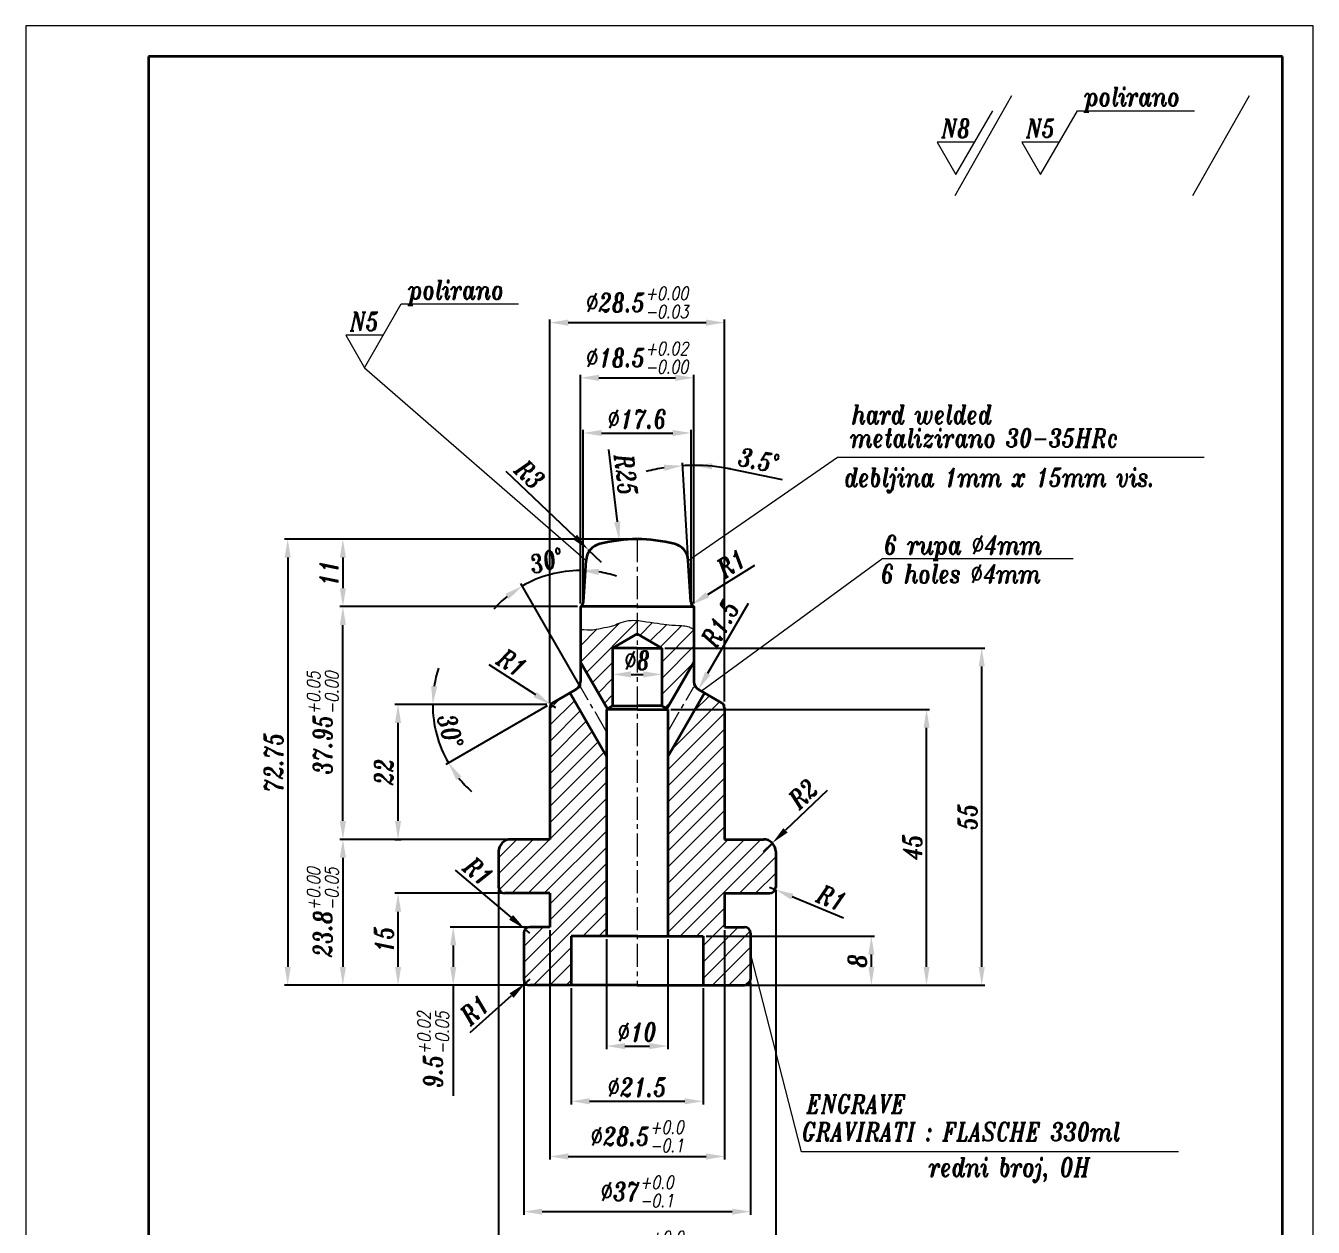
# Model space of a CAD drawing. Extents: x 22 to 232, y 33 to 330.
# Drawn here: x 21.7 to 231.7, y 134 to 330 of the extents above; entities that cross this region are included whole.
import ezdxf

# ---------------------------------------------------------------- set-up
doc = ezdxf.new("R2010")
doc.units = 0
doc.header["$LTSCALE"] = 3
doc.header["$MEASUREMENT"] = 0
doc.linetypes.add('CENTER', pattern=[2, 1.25, -0.25, 0.25, -0.25])
doc.linetypes.add('HIDDEN', pattern=[0.375, 0.25, -0.125])
doc.layers.get('0').update_dxf_attribs({"linetype": 'CONTINUOUS', "lineweight": 15})
for name, color, linetype, lineweight in [('1', 1, 'CENTER', 15), ('2', 2, 'HIDDEN', 15), ('3', 3, 'CONTINUOUS', 35), ('8', 251, 'CONTINUOUS', 15)]:
    doc.layers.add(name, color=color, linetype=linetype, lineweight=lineweight)
doc.styles.add('ITALICT', font='ITALICT.shx', dxfattribs={"width": 0.8, "height": 3})
doc.styles.get("Standard").update_dxf_attribs({"font": 'isocp.shx', "height": 3})
doc.dimstyles.get("Standard").update_dxf_attribs({"dimtxt": 0.18, "dimasz": 0.18, "dimexe": 0.18, "dimexo": 0.0625, "dimgap": 0.09, "dimtad": 0, "dimtih": 1, "dimtoh": 1, "dimdec": 4, "dimzin": 0, "dimdsep": 46, "dimtxsty": 'Standard', "dimcen": 0.09, "dimadec": 0, "dimazin": 0, "dimtfac": 1, "dimtdec": 4, "dimtofl": 0, "dimtmove": 0, "dimatfit": 3, "dimfxl": 1, "dimtolj": 1, "dimtzin": 0, "dimarcsym": 0})

# ---------------------------------------------------------------- blocks, each defined once
blk = doc.blocks.new('*D8')
at = {"color": 0, "lineweight": -2, "transparency": 16777216}
for p, q in [((98.85, 189.01), (98.85, 127.09)), ((144.05, 189.01), (144.05, 127.09)), ((101.85, 127.59), (141.05, 127.59))]:
    blk.add_line(p, q, dxfattribs=at)
at = {"color": 0, "transparency": 16777216}
for points in [[(101.85, 128.09), (101.85, 127.09), (98.85, 127.59)], [(141.05, 128.09), (141.05, 127.09), (144.05, 127.59)]]:
    blk.add_solid(points, dxfattribs=at)
at = {"color": 0, "transparency": 16777216, "insert": (121.45, 130.87), "char_height": 3, "attachment_point": 5, "style": 'ITALICT'}
blk.add_mtext('\\A1;%%C45.2{}{\\H0.71x;\\C3;\\S+0.0^ -0.1;}', dxfattribs=at)
blk = doc.blocks.new('*D5')
at = {"color": 0, "lineweight": -2, "transparency": 16777216}
for p, q in [((102.95, 174.01), (102.95, 136.09)), ((139.95, 173.94), (139.95, 136.09)), ((105.95, 136.59), (136.95, 136.59))]:
    blk.add_line(p, q, dxfattribs=at)
at = {"color": 0, "transparency": 16777216}
for points in [[(105.95, 137.09), (105.95, 136.09), (102.95, 136.59)], [(136.95, 137.09), (136.95, 136.09), (139.95, 136.59)]]:
    blk.add_solid(points, dxfattribs=at)
at = {"color": 0, "transparency": 16777216, "insert": (121.45, 139.87), "char_height": 3, "attachment_point": 5, "style": 'ITALICT'}
blk.add_mtext('\\A1;%%C37{}{\\H0.71x;\\C3;\\S+0.0^ -0.1;}', dxfattribs=at)
blk = doc.blocks.new('*D4')
at = {"color": 0, "lineweight": -2, "transparency": 16777216}
for p, q in [((107.2, 182.51), (107.2, 145.09)), ((135.7, 182.51), (135.7, 145.09)), ((110.2, 145.59), (132.7, 145.59))]:
    blk.add_line(p, q, dxfattribs=at)
at = {"color": 0, "transparency": 16777216}
for points in [[(110.2, 146.09), (110.2, 145.09), (107.2, 145.59)], [(132.7, 146.09), (132.7, 145.09), (135.7, 145.59)]]:
    blk.add_solid(points, dxfattribs=at)
at = {"color": 0, "transparency": 16777216, "insert": (121.45, 148.87), "char_height": 3, "attachment_point": 5, "style": 'ITALICT'}
blk.add_mtext('\\A1;%%C28.5{}{\\H0.71x;\\C3;\\S+0.0^ -0.1;}', dxfattribs=at)
blk = doc.blocks.new('*D19')
at = {"color": 0, "lineweight": -2, "transparency": 16777216}
for p, q in [((107.2, 219.53), (107.2, 282.08)), ((110.2, 281.58), (132.7, 281.58)), ((135.7, 219.81), (135.7, 282.08))]:
    blk.add_line(p, q, dxfattribs=at)
at = {"color": 0, "transparency": 16777216}
for points in [[(110.2, 282.08), (110.2, 281.08), (107.2, 281.58)], [(132.7, 282.08), (132.7, 281.08), (135.7, 281.58)]]:
    blk.add_solid(points, dxfattribs=at)
at = {"color": 0, "transparency": 16777216, "insert": (121.45, 284.86), "char_height": 3, "attachment_point": 5, "style": 'ITALICT'}
blk.add_mtext('\\A1;%%C28.5{}{\\H0.71x;\\C3;\\S+0.00^ -0.03;}', dxfattribs=at)
blk = doc.blocks.new('*D16')
at = {"color": 0, "lineweight": -2, "transparency": 16777216}
for p, q in [((91.75, 192.26), (100.89, 184.58)), ((103.95, 182.01), (103.19, 182.65))]:
    blk.add_line(p, q, dxfattribs=at)
at = {"color": 0, "transparency": 16777216}
blk.add_solid([(101.21, 184.96), (100.57, 184.2), (103.19, 182.65)], dxfattribs=at)
at = {"color": 0, "transparency": 16777216, "insert": (95.55, 192.08), "char_height": 3, "attachment_point": 5, "rotation": 319.9481, "style": 'ITALICT'}
blk.add_mtext('\\A1;R1', dxfattribs=at)
blk = doc.blocks.new('*D15')
at = {"color": 0, "lineweight": -2, "transparency": 16777216}
for p, q in [((100.35, 197.31), (72.95, 197.31)), ((73.45, 194.31), (73.45, 176.51)), ((103.45, 173.51), (72.95, 173.51))]:
    blk.add_line(p, q, dxfattribs=at)
at = {"color": 0, "transparency": 16777216}
for points in [[(72.95, 194.31), (73.95, 194.31), (73.45, 197.31)], [(72.95, 176.51), (73.95, 176.51), (73.45, 173.51)]]:
    blk.add_solid(points, dxfattribs=at)
at = {"color": 0, "transparency": 16777216, "insert": (70.16, 185.41), "char_height": 3, "attachment_point": 5, "rotation": 90, "style": 'ITALICT'}
blk.add_mtext('\\A1;23.8{}{\\H0.71x;\\C3;\\S+0.00^ -0.05;}', dxfattribs=at)
blk = doc.blocks.new('*D13')
at = {"color": 0, "lineweight": -2, "transparency": 16777216}
for p, q in [((99.35, 188.51), (81.95, 188.51)), ((82.45, 176.51), (82.45, 185.51)), ((103.45, 173.51), (81.95, 173.51))]:
    blk.add_line(p, q, dxfattribs=at)
at = {"color": 0, "transparency": 16777216}
for points in [[(81.95, 185.51), (82.95, 185.51), (82.45, 188.51)], [(81.95, 176.51), (82.95, 176.51), (82.45, 173.51)]]:
    blk.add_solid(points, dxfattribs=at)
at = {"color": 0, "transparency": 16777216, "insert": (80.15, 181.01), "char_height": 3, "attachment_point": 5, "rotation": 90, "style": 'ITALICT'}
blk.add_mtext('\\A1;15', dxfattribs=at)
blk = doc.blocks.new('*D17')
at = {"color": 0, "lineweight": -2, "transparency": 16777216}
for p, q in [((103.95, 174.51), (103.21, 173.84)), ((94.24, 165.78), (100.98, 171.83))]:
    blk.add_line(p, q, dxfattribs=at)
at = {"color": 0, "transparency": 16777216}
blk.add_solid([(100.64, 172.2), (101.31, 171.46), (103.21, 173.84)], dxfattribs=at)
at = {"color": 0, "transparency": 16777216, "insert": (94.96, 169.51), "char_height": 3, "attachment_point": 5, "rotation": 41.9644, "style": 'ITALICT'}
blk.add_mtext('\\A1;R1', dxfattribs=at)
blk = doc.blocks.new('*D14')
at = {"color": 0, "lineweight": -2, "transparency": 16777216}
for p, q in [((103.45, 183.01), (90.95, 183.01)), ((91.45, 180.01), (91.45, 176.51)), ((103.45, 173.51), (90.95, 173.51)), ((91.45, 173.51), (91.45, 155.48))]:
    blk.add_line(p, q, dxfattribs=at)
at = {"color": 0, "transparency": 16777216}
for points in [[(90.95, 180.01), (91.95, 180.01), (91.45, 183.01)], [(90.95, 176.51), (91.95, 176.51), (91.45, 173.51)]]:
    blk.add_solid(points, dxfattribs=at)
at = {"color": 0, "transparency": 16777216, "insert": (88.16, 163), "char_height": 3, "attachment_point": 5, "rotation": 90, "style": 'ITALICT'}
blk.add_mtext('\\A1;9.5{}{\\H0.71x;\\C3;\\S+0.02^ -0.05;}', dxfattribs=at)
blk = doc.blocks.new('*D7')
at = {"color": 0, "lineweight": -2, "transparency": 16777216}
for p, q in [((106.7, 219.31), (81.95, 219.31)), ((82.45, 200.31), (82.45, 216.31)), ((81.91, 197.31), (82.95, 197.31))]:
    blk.add_line(p, q, dxfattribs=at)
at = {"color": 0, "transparency": 16777216}
for points in [[(81.95, 216.31), (82.95, 216.31), (82.45, 219.31)], [(81.95, 200.31), (82.95, 200.31), (82.45, 197.31)]]:
    blk.add_solid(points, dxfattribs=at)
at = {"color": 0, "transparency": 16777216, "insert": (80.15, 208.31), "char_height": 3, "attachment_point": 5, "rotation": 90, "style": 'ITALICT'}
blk.add_mtext('\\A1;22', dxfattribs=at)
blk = doc.blocks.new('*D10')
at = {"color": 0, "lineweight": -2, "transparency": 16777216}
for p, q in [((126.95, 218.51), (169.15, 218.51)), ((168.65, 176.51), (168.65, 215.51)), ((139.52, 173.51), (169.15, 173.51))]:
    blk.add_line(p, q, dxfattribs=at)
at = {"color": 0, "transparency": 16777216}
for points in [[(168.15, 215.51), (169.15, 215.51), (168.65, 218.51)], [(168.15, 176.51), (169.15, 176.51), (168.65, 173.51)]]:
    blk.add_solid(points, dxfattribs=at)
at = {"color": 0, "transparency": 16777216, "insert": (166.35, 196.01), "char_height": 3, "attachment_point": 5, "rotation": 90, "style": 'ITALICT'}
blk.add_mtext('\\A1;45', dxfattribs=at)
blk = doc.blocks.new('*D9')
at = {"color": 0, "lineweight": -2, "transparency": 16777216}
for p, q in [((152.42, 205.3), (145.65, 198.78)), ((142.05, 195.31), (143.49, 196.7))]:
    blk.add_line(p, q, dxfattribs=at)
at = {"color": 0, "transparency": 16777216}
blk.add_solid([(145.31, 199.14), (146, 198.42), (143.49, 196.7)], dxfattribs=at)
at = {"color": 0, "transparency": 16777216, "insert": (148.52, 204.74), "char_height": 3, "attachment_point": 5, "rotation": 43.96, "style": 'ITALICT'}
blk.add_mtext('\\A1;R2', dxfattribs=at)
blk = doc.blocks.new('*D1')
at = {"color": 0, "lineweight": -2, "transparency": 16777216}
for p, q in [((111.7, 235.26), (72.95, 235.26)), ((73.45, 200.31), (73.45, 232.26)), ((100.35, 197.31), (72.95, 197.31))]:
    blk.add_line(p, q, dxfattribs=at)
at = {"color": 0, "transparency": 16777216}
for points in [[(72.95, 232.26), (73.95, 232.26), (73.45, 235.26)], [(72.95, 200.31), (73.95, 200.31), (73.45, 197.31)]]:
    blk.add_solid(points, dxfattribs=at)
at = {"color": 0, "transparency": 16777216, "insert": (70.16, 216.28), "char_height": 3, "attachment_point": 5, "rotation": 90, "style": 'ITALICT'}
blk.add_mtext('\\A1;37.95{}{\\H0.71x;\\C3;\\S+0.05^ -0.00;}', dxfattribs=at)
blk = doc.blocks.new('*D2')
at = {"color": 0, "lineweight": -2, "transparency": 16777216}
for p, q in [((132.7, 181.51), (160.15, 181.51)), ((159.65, 176.51), (159.65, 178.51)), ((139.45, 173.51), (160.15, 173.51))]:
    blk.add_line(p, q, dxfattribs=at)
at = {"color": 0, "transparency": 16777216}
for points in [[(159.15, 178.51), (160.15, 178.51), (159.65, 181.51)], [(159.15, 176.51), (160.15, 176.51), (159.65, 173.51)]]:
    blk.add_solid(points, dxfattribs=at)
at = {"color": 0, "transparency": 16777216, "insert": (157.35, 177.51), "char_height": 3, "attachment_point": 5, "rotation": 90, "style": 'ITALICT'}
blk.add_mtext('\\A1;8', dxfattribs=at)
blk = doc.blocks.new('*D3')
at = {"color": 0, "lineweight": -2, "transparency": 16777216}
for p, q in [((110.7, 173.01), (110.7, 154.09)), ((132.2, 173.01), (132.2, 154.09)), ((113.7, 154.59), (129.2, 154.59))]:
    blk.add_line(p, q, dxfattribs=at)
at = {"color": 0, "transparency": 16777216}
for points in [[(113.7, 155.09), (113.7, 154.09), (110.7, 154.59)], [(129.2, 155.09), (129.2, 154.09), (132.2, 154.59)]]:
    blk.add_solid(points, dxfattribs=at)
at = {"color": 0, "transparency": 16777216, "insert": (121.45, 156.89), "char_height": 3, "attachment_point": 5, "style": 'ITALICT'}
blk.add_mtext('\\A1;%%c21.5', dxfattribs=at)
blk = doc.blocks.new('*D6')
at = {"color": 0, "lineweight": -2, "transparency": 16777216}
for p, q in [((125.95, 228.51), (178.15, 228.51)), ((177.65, 176.51), (177.65, 225.51)), ((139.45, 173.51), (178.15, 173.51))]:
    blk.add_line(p, q, dxfattribs=at)
at = {"color": 0, "transparency": 16777216}
for points in [[(177.15, 225.51), (178.15, 225.51), (177.65, 228.51)], [(177.15, 176.51), (178.15, 176.51), (177.65, 173.51)]]:
    blk.add_solid(points, dxfattribs=at)
at = {"color": 0, "transparency": 16777216, "insert": (175.35, 201.01), "char_height": 3, "attachment_point": 5, "rotation": 90, "style": 'ITALICT'}
blk.add_mtext('\\A1;55', dxfattribs=at)
blk = doc.blocks.new('*D11')
at = {"color": 0, "lineweight": -2, "transparency": 16777216}
blk.add_line((120.45, 224.21), (122.45, 224.21), dxfattribs=at)
at = {"color": 0, "transparency": 16777216}
for points in [[(120.45, 224.71), (120.45, 223.71), (117.45, 224.21)], [(122.45, 224.71), (122.45, 223.71), (125.45, 224.21)]]:
    blk.add_solid(points, dxfattribs=at)
at = {"color": 0, "transparency": 16777216, "insert": (121.45, 226.51), "char_height": 3, "attachment_point": 5, "style": 'ITALICT'}
blk.add_mtext('\\A1;%%c8', dxfattribs=at)
blk = doc.blocks.new('*D12')
at = {"color": 0, "lineweight": -2, "transparency": 16777216}
for p, q in [((116.45, 181.01), (116.45, 163.09)), ((126.45, 181.01), (126.45, 163.09)), ((119.45, 163.59), (123.45, 163.59))]:
    blk.add_line(p, q, dxfattribs=at)
at = {"color": 0, "transparency": 16777216}
for points in [[(119.45, 164.09), (119.45, 163.09), (116.45, 163.59)], [(123.45, 164.09), (123.45, 163.09), (126.45, 163.59)]]:
    blk.add_solid(points, dxfattribs=at)
at = {"color": 0, "transparency": 16777216, "insert": (121.45, 165.89), "char_height": 3, "attachment_point": 5, "style": 'ITALICT'}
blk.add_mtext('\\A1;%%c10', dxfattribs=at)
blk = doc.blocks.new('*D18')
at = {"color": 0, "lineweight": -2, "transparency": 16777216}
for p, q in [((143.05, 189.51), (143.97, 189.12)), ((155.09, 184.44), (146.74, 187.95))]:
    blk.add_line(p, q, dxfattribs=at)
at = {"color": 0, "transparency": 16777216}
blk.add_solid([(146.93, 188.42), (146.55, 187.49), (143.97, 189.12)], dxfattribs=at)
at = {"color": 0, "transparency": 16777216, "insert": (153.19, 187.74), "char_height": 3, "attachment_point": 5, "rotation": 337.1717, "style": 'ITALICT'}
blk.add_mtext('\\A1;R1', dxfattribs=at)
blk = doc.blocks.new('*D20')
at = {"color": 0, "lineweight": -2, "transparency": 16777216}
for p, q in [((112.2, 235.76), (112.2, 273.08)), ((130.7, 235.76), (130.7, 273.08)), ((115.2, 272.58), (127.7, 272.58))]:
    blk.add_line(p, q, dxfattribs=at)
at = {"color": 0, "transparency": 16777216}
for points in [[(115.2, 273.08), (115.2, 272.08), (112.2, 272.58)], [(127.7, 273.08), (127.7, 272.08), (130.7, 272.58)]]:
    blk.add_solid(points, dxfattribs=at)
at = {"color": 0, "transparency": 16777216, "insert": (121.45, 275.86), "char_height": 3, "attachment_point": 5, "style": 'ITALICT'}
blk.add_mtext('\\A1;%%c18.5{}{\\H0.71x;\\C3;\\S+0.02^ -0.00;}', dxfattribs=at)
blk = doc.blocks.new('*D21')
at = {"color": 0, "lineweight": -2, "transparency": 16777216}
for p, q in [((120.95, 246.26), (72.95, 246.26)), ((73.45, 243.26), (73.45, 238.26)), ((111.7, 235.26), (72.95, 235.26))]:
    blk.add_line(p, q, dxfattribs=at)
at = {"color": 0, "transparency": 16777216}
for points in [[(72.95, 243.26), (73.95, 243.26), (73.45, 246.26)], [(72.95, 238.26), (73.95, 238.26), (73.45, 235.26)]]:
    blk.add_solid(points, dxfattribs=at)
at = {"color": 0, "transparency": 16777216, "insert": (71.15, 240.76), "char_height": 3, "attachment_point": 5, "rotation": 90, "style": 'ITALICT'}
blk.add_mtext('\\A1;11', dxfattribs=at)
blk = doc.blocks.new('*D22')
at = {"color": 0, "lineweight": -2, "transparency": 16777216}
for p, q in [((120.95, 246.26), (63.95, 246.26)), ((64.45, 243.26), (64.45, 176.51)), ((103.45, 173.51), (63.95, 173.51))]:
    blk.add_line(p, q, dxfattribs=at)
at = {"color": 0, "transparency": 16777216}
for points in [[(63.95, 243.26), (64.95, 243.26), (64.45, 246.26)], [(63.95, 176.51), (64.95, 176.51), (64.45, 173.51)]]:
    blk.add_solid(points, dxfattribs=at)
at = {"color": 0, "transparency": 16777216, "insert": (62.15, 209.88), "char_height": 3, "attachment_point": 5, "rotation": 90, "style": 'ITALICT'}
blk.add_mtext('\\A1;72.75', dxfattribs=at)
blk = doc.blocks.new('*D23')
at = {"color": 0, "lineweight": -2, "transparency": 16777216}
for p, q in [((112.65, 235.76), (112.65, 264.08)), ((115.65, 263.58), (127.25, 263.58)), ((130.25, 235.76), (130.25, 264.08))]:
    blk.add_line(p, q, dxfattribs=at)
at = {"color": 0, "transparency": 16777216}
for points in [[(115.65, 264.08), (115.65, 263.08), (112.65, 263.58)], [(127.25, 264.08), (127.25, 263.08), (130.25, 263.58)]]:
    blk.add_solid(points, dxfattribs=at)
at = {"color": 0, "transparency": 16777216, "insert": (121.45, 265.88), "char_height": 3, "attachment_point": 5, "style": 'ITALICT'}
blk.add_mtext('\\A1;%%c17.6', dxfattribs=at)
blk = doc.blocks.new('*D24')
at = {"color": 0, "lineweight": -2, "transparency": 16777216}
for p, q in [((97.25, 225.83), (104.85, 220.91)), ((108.2, 218.73), (107.36, 219.27))]:
    blk.add_line(p, q, dxfattribs=at)
at = {"color": 0, "transparency": 16777216}
blk.add_solid([(105.12, 221.32), (104.57, 220.49), (107.36, 219.27)], dxfattribs=at)
at = {"color": 0, "transparency": 16777216, "insert": (101.04, 226.11), "char_height": 3, "attachment_point": 5, "rotation": 327.0466, "style": 'ITALICT'}
blk.add_mtext('\\A1;R1', dxfattribs=at)
blk = doc.blocks.new('*D25')
at = {"color": 0, "lineweight": -2, "transparency": 16777216}
for p, q in [((106.56, 219.31), (87.61, 219.31)), ((106.77, 219.06), (90.23, 209.51))]:
    blk.add_line(p, q, dxfattribs=at)
for start, end in [(161.9779, 170.9889), (180, 210), (219.0111, 228.0221)]:
    blk.add_arc((107.2, 219.31), 19.09, start, end, dxfattribs=at)
at = {"color": 0, "transparency": 16777216}
for points in [[(88.84, 222.26), (87.85, 222.34), (88.11, 219.31)], [(91.95, 207), (92.78, 207.57), (90.67, 209.76)]]:
    blk.add_solid(points, dxfattribs=at)
at = {"color": 0, "transparency": 16777216, "insert": (90.98, 214.96), "char_height": 3, "attachment_point": 5, "rotation": 285, "style": 'ITALICT'}
blk.add_mtext('\\A1;30°', dxfattribs=at)
blk = doc.blocks.new('*D57')
at = {"color": 0, "lineweight": -2, "transparency": 16777216}
blk.add_line((116.8, 260.9), (118.19, 249.07), dxfattribs=at)
at = {"color": 0, "transparency": 16777216}
blk.add_solid([(118.69, 249.12), (117.69, 249.01), (118.54, 246.09)], dxfattribs=at)
at = {"color": 0, "transparency": 16777216, "insert": (119.61, 256.74), "char_height": 3, "attachment_point": 5, "rotation": 276.6904, "style": 'ITALICT'}
blk.add_mtext('\\A1;R25', dxfattribs=at)
blk = doc.blocks.new('*D58')
at = {"color": 0, "lineweight": -2, "transparency": 16777216}
for p, q in [((100.01, 257.37), (111.31, 246.62)), ((115.65, 242.48), (113.48, 244.55))]:
    blk.add_line(p, q, dxfattribs=at)
at = {"color": 0, "transparency": 16777216}
blk.add_solid([(111.65, 246.98), (110.96, 246.25), (113.48, 244.55)], dxfattribs=at)
at = {"color": 0, "transparency": 16777216, "insert": (103.92, 256.83), "char_height": 3, "attachment_point": 5, "rotation": 316.4012, "style": 'ITALICT'}
blk.add_mtext('\\A1;R3', dxfattribs=at)
blk = doc.blocks.new('*D59')
at = {"color": 0, "lineweight": -2, "transparency": 16777216}
for p, q in [((130.17, 236.56), (128.82, 258.74)), ((130.7, 235.76), (130.7, 258.8)), ((136.67, 257.71), (145.08, 256.02))]:
    blk.add_line(p, q, dxfattribs=at)
for start, end in [(99.1568, 104.8136), (90, 93.5), (78.6726, 90), (78.6864, 84.3432)]:
    blk.add_arc((130.7, 227.9), 30.4, start, end, dxfattribs=at)
at = {"color": 0, "transparency": 16777216}
for points in [[(125.81, 258.41), (125.92, 257.41), (128.85, 258.24)], [(133.67, 257.65), (133.72, 258.65), (130.7, 258.3)]]:
    blk.add_solid(points, dxfattribs=at)
at = {"color": 0, "transparency": 16777216, "insert": (141.33, 259.12), "char_height": 3, "attachment_point": 5, "rotation": 348.6726, "style": 'ITALICT'}
blk.add_mtext('\\A1;3.5°', dxfattribs=at)
blk = doc.blocks.new('*D60')
at = {"color": 0, "lineweight": -2, "transparency": 16777216}
for p, q in [((112.2, 235.76), (112.2, 241.67)), ((111.95, 222.63), (102.47, 239.06))]:
    blk.add_line(p, q, dxfattribs=at)
for start, end in [(90, 120), (71.8638, 80.9319), (129.0681, 138.1362)]:
    blk.add_arc((112.2, 222.19), 18.97, start, end, dxfattribs=at)
at = {"color": 0, "transparency": 16777216}
for points in [[(115.15, 240.43), (115.23, 241.43), (112.2, 241.17)], [(99.96, 237.34), (100.53, 236.51), (102.72, 238.63)]]:
    blk.add_solid(points, dxfattribs=at)
at = {"color": 0, "transparency": 16777216, "insert": (106.7, 242.74), "char_height": 3, "attachment_point": 5, "rotation": 15, "style": 'ITALICT'}
blk.add_mtext('\\A1;30°', dxfattribs=at)
blk = doc.blocks.new('*D61')
at = {"color": 0, "lineweight": -2, "transparency": 16777216}
blk.add_line((139.54, 235.77), (132.95, 224.36), dxfattribs=at)
at = {"color": 0, "transparency": 16777216}
blk.add_solid([(132.52, 224.61), (133.39, 224.11), (131.45, 221.76)], dxfattribs=at)
at = {"color": 0, "transparency": 16777216, "insert": (135, 232.51), "char_height": 3, "attachment_point": 5, "rotation": 60, "style": 'ITALICT'}
blk.add_mtext('\\A1;R1.5', dxfattribs=at)
blk = doc.blocks.new('*D62')
at = {"color": 0, "lineweight": -2, "transparency": 16777216}
blk.add_line((140.6, 241.95), (132.9, 237.18), dxfattribs=at)
at = {"color": 0, "transparency": 16777216}
blk.add_solid([(132.64, 237.6), (133.17, 236.75), (130.35, 235.6)], dxfattribs=at)
at = {"color": 0, "transparency": 16777216, "insert": (136.81, 242.31), "char_height": 3, "attachment_point": 5, "rotation": 31.7877, "style": 'ITALICT'}
blk.add_mtext('\\A1;R1', dxfattribs=at)

msp = doc.modelspace()

# ---------------------------------------------------------------- hatches: boundary and pattern name
at = {"layer": '8'}
h = msp.add_hatch(dxfattribs=at)
h.set_pattern_fill('ANSI31', color=256, scale=15)
h.paths.add_polyline_path([(116.453, 210.832), (110.471, 221.194), (107.703, 219.595, 0.2679492), (107.203, 218.729), (107.203, 197.307), (100.853, 197.307, 0.4142136), (98.853, 195.307), (98.853, 189.507, 0.4142136), (99.853, 188.507), (107.203, 188.507), (107.203, 183.007), (103.953, 183.007, 0.4142136), (102.953, 182.007), (102.953, 174.507, 0.4142136), (103.953, 173.507), (110.703, 173.507), (110.703, 181.507), (116.453, 181.507)])
h.paths.add_polyline_path([(135.703, 218.729, 0.2679492), (135.203, 219.595), (132.435, 221.194), (126.453, 210.832), (126.453, 181.507), (132.203, 181.507), (132.203, 173.507), (138.953, 173.507, 0.4142136), (139.953, 174.507), (139.953, 182.007, 0.4142136), (138.953, 183.007), (135.703, 183.007), (135.703, 188.507), (143.053, 188.507, 0.4142136), (144.053, 189.507), (144.053, 195.307, 0.4142136), (142.053, 197.307), (135.703, 197.307)])
edge = h.paths.add_edge_path()
edge.add_line((117.453, 228.507), (121.453, 230.816))
edge.add_line((121.453, 230.816), (121.453, 233))
edge.add_spline(control_points=[(121.453, 233), (121.112, 233.028), (119.492, 233.087), (117.293, 231.903), (115.566, 231.88), (114.202, 231.34), (112.493, 231.54), (112.203, 231.541)], knot_values=[4.6923499, 4.6923499, 4.6923499, 4.6923499, 5.7363541, 9.7935733, 14.5336064, 20.1358407, 20.6018163, 20.6018163, 20.6018163, 20.6018163], degree=3, periodic=0)
edge.add_line((112.203, 231.541), (112.203, 226.194))
edge.add_line((112.203, 226.194), (116.594, 218.588))
edge.add_line((116.594, 218.588), (117.453, 219.084))
edge.add_line((117.453, 219.084), (117.453, 228.507))
edge = h.paths.add_edge_path()
edge.add_spline(control_points=[(130.703, 231.639), (130.601, 231.648), (130.278, 231.718), (129.855, 232.049), (128.768, 232.208), (127.474, 232.157), (124.154, 232.633), (121.956, 232.958), (121.453, 233)], knot_values=[20.6018163, 20.6018163, 20.6018163, 20.6018163, 20.7988713, 22.4974535, 25.2132259, 29.7525778, 34.6851208, 36.22459, 36.22459, 36.22459, 36.22459], degree=3, periodic=0)
edge.add_line((121.453, 233), (121.453, 230.816))
edge.add_line((121.453, 230.816), (125.453, 228.507))
edge.add_line((125.453, 228.507), (125.453, 219.084))
edge.add_line((125.453, 219.084), (126.312, 218.588))
edge.add_line((126.312, 218.588), (130.703, 226.194))
edge.add_line((130.703, 226.194), (130.703, 231.639))

# ---------------------------------------------------------------- linework, layer by layer
for p, q in [((231.726, 330), (21.726, 330)), ((21.726, 330), (21.726, 33)), ((231.726, 33), (231.726, 330)), ((182.505, 318.559), (173.255, 302.267)), ((221.3, 318.559), (212.05, 302.267)), ((173.453, 305.749), (179.453, 316.142)), ((187.255, 305.749), (193.255, 316.142)), ((193.255, 316.142), (212.384, 316.142)), ((176.5, 311.028), (170.405, 311.028)), ((170.405, 311.028), (173.453, 305.749)), ((184.207, 311.028), (187.255, 305.749)), ((190.302, 311.028), (184.207, 311.028)), ((76.982, 274.235), (82.982, 284.627)), ((82.982, 284.627), (102.112, 284.627)), ((80.03, 279.513), (73.935, 279.513)), ((73.935, 279.513), (76.982, 274.235)), ((76.982, 274.235), (113.113, 242.781)), ((129.793, 242.781), (154.122, 259.64)), ((154.122, 259.64), (213.908, 259.64)), ((161.508, 243.102), (131.954, 221.468)), ((161.508, 243.102), (192.571, 243.102)), ((148.265, 146.348), (139.953, 178.752)), ((209.754, 146.348), (148.265, 146.348))]:
    msp.add_line(p, q)
msp.add_open_spline([(112.203, 231.541), (112.493, 231.54), (114.202, 231.34), (115.566, 231.88), (117.293, 231.903), (119.836, 233.272), (123.84, 232.678), (127.474, 232.157), (128.768, 232.208), (129.855, 232.049), (130.278, 231.718), (130.601, 231.648), (130.703, 231.639)], degree=3, knots=[4.6923499, 4.6923499, 4.6923499, 4.6923499, 5.1583255, 10.7605599, 15.500593, 19.5578121, 22.1412856, 27.0738285, 31.6131804, 34.3289528, 36.027535, 36.22459, 36.22459, 36.22459, 36.22459])
at = {"layer": '1'}
for p, q in [((121.453, 246.257), (121.453, 173.507)), ((116.453, 214.832), (112.203, 222.194)), ((126.453, 214.832), (130.703, 222.194))]:
    msp.add_line(p, q, dxfattribs=at)
at = {"layer": '2'}
for p, q in [((112.653, 235.257), (112.702, 236.062)), ((130.253, 235.257), (130.204, 236.062)), ((112.203, 223.06), (112.203, 222.194)), ((130.703, 223.06), (130.703, 222.194)), ((111.453, 221.761), (112.203, 222.194)), ((131.453, 221.761), (130.703, 222.194)), ((107.203, 219.307), (107.703, 219.595)), ((107.203, 219.307), (107.203, 218.729)), ((135.703, 219.307), (135.203, 219.595)), ((135.703, 219.307), (135.703, 218.729))]:
    msp.add_line(p, q, dxfattribs=at)
at = {"layer": '3'}
for p, q in [((226.726, 325), (41.726, 325)), ((41.726, 325), (41.726, 38)), ((226.726, 38), (226.726, 325)), ((112.702, 236.062), (113.113, 242.781)), ((130.204, 236.062), (129.793, 242.781)), ((121.453, 235.257), (112.203, 235.257)), ((112.203, 235.257), (112.203, 223.06)), ((121.453, 235.257), (130.703, 235.257)), ((130.703, 235.257), (130.703, 223.06)), ((121.453, 230.816), (117.453, 228.507)), ((121.453, 230.816), (125.453, 228.507)), ((121.453, 228.507), (117.453, 228.507)), ((117.453, 228.507), (117.453, 219.084)), ((121.453, 228.507), (125.453, 228.507)), ((125.453, 228.507), (125.453, 219.084)), ((116.594, 218.588), (112.203, 226.194)), ((126.312, 218.588), (130.703, 226.194)), ((107.703, 219.595), (111.453, 221.761)), ((116.453, 210.832), (110.471, 221.194)), ((126.453, 210.832), (132.435, 221.194)), ((135.203, 219.595), (131.453, 221.761)), ((107.203, 218.729), (107.203, 197.307)), ((116.453, 218.507), (117.453, 219.084)), ((121.453, 218.507), (116.453, 218.507)), ((116.453, 218.507), (116.453, 181.507)), ((117.453, 219.084), (121.453, 219.084)), ((125.453, 219.084), (121.453, 219.084)), ((121.453, 218.507), (126.453, 218.507)), ((126.453, 218.507), (125.453, 219.084)), ((126.453, 218.507), (126.453, 181.507)), ((135.703, 218.729), (135.703, 197.307)), ((98.853, 195.307), (98.853, 189.507)), ((107.203, 197.307), (100.853, 197.307)), ((135.703, 197.307), (142.053, 197.307)), ((144.053, 195.307), (144.053, 189.507)), ((107.203, 188.507), (99.853, 188.507)), ((107.203, 188.507), (107.203, 183.007)), ((135.703, 188.507), (135.703, 183.007)), ((135.703, 188.507), (143.053, 188.507)), ((107.203, 183.007), (103.953, 183.007)), ((135.703, 183.007), (138.953, 183.007)), ((102.953, 182.007), (102.953, 174.507)), ((121.453, 181.507), (110.703, 181.507)), ((110.703, 181.507), (110.703, 173.507)), ((121.453, 181.507), (132.203, 181.507)), ((132.203, 181.507), (132.203, 173.507)), ((139.953, 182.007), (139.953, 174.507)), ((121.453, 173.507), (103.953, 173.507)), ((121.453, 173.507), (138.953, 173.507))]:
    msp.add_line(p, q, dxfattribs=at)
for centre, radius, start, end in [((121.453, 221.257), 25, 90, 104.0621), ((121.453, 221.257), 25, 75.9379, 90), ((116.108, 242.597), 3, 104.0621, 176.5), ((126.798, 242.597), 3, 3.5, 75.9379), ((111.704, 236.123), 1, 299.92461, 356.5), ((131.202, 236.123), 1, 183.5, 240.07539), ((110.703, 223.06), 1.5, 300, 0), ((132.203, 223.06), 1.5, 180, 240), ((108.203, 218.729), 1, 120, 180), ((134.703, 218.729), 1, 0, 60), ((100.853, 195.307), 2, 90, 180), ((142.053, 195.307), 2, 0, 90), ((99.853, 189.507), 1, 180, 270), ((143.053, 189.507), 1, 270, 0), ((103.953, 182.007), 1, 90, 180), ((138.953, 182.007), 1, 0, 90), ((103.953, 174.507), 1, 180, 270), ((138.953, 174.507), 1, 270, 0)]:
    msp.add_arc(centre, radius, start, end, dxfattribs=at)

# ---------------------------------------------------------------- texts
at = {"style": 'ITALICT', "width": 0.8}
for s, p in [('polirano', (194.398, 316.945)), ('N8', (171.093, 311.779)), ('N5', (184.895, 311.779)), ('polirano', (84.125, 285.43)), ('N5', (74.623, 280.264)), ('metalizirano 30-35HRc', (156.197, 261.273)), ('debljina 1mm x 15mm vis.', (155.209, 254.841)), ('6 rupa %%C4mm', (161.71, 243.84)), ('GRAVIRATI : FLASCHE 330ml', (148.343, 148.112)), ('         redni broj, OH', (152.905, 142.346))]:
    msp.add_text(s, height=3, dxfattribs=at).set_placement(p)
at = {"layer": '8', "style": 'ITALICT', "width": 0.8}
for s, p in [('hard welded', (156.439, 265.1)), ('6 holes %%C4mm', (161.212, 239.12)), ('ENGRAVE', (149.098, 152.656))]:
    msp.add_text(s, height=3, dxfattribs=at).set_placement(p)

# ---------------------------------------------------------------- dimensions: what is measured, and where the dimension line sits
for base, p1, p2, text, override, picture, middle in [((135.703, 281.579), (107.203, 219.03), (135.703, 219.307), '%%C<>{}{\\H0.71x;\\C3;\\S+0.00^ -0.03;}', {"dimtxt": 3, "dimasz": 3, "dimexe": 0.5, "dimexo": 0.5, "dimgap": 0.8, "dimtad": 1, "dimtih": 0, "dimtoh": 0, "dimdec": 2, "dimzin": 8, "dimtxsty": 'ITALICT', "dimcen": 0, "dimtp": 0, "dimtm": 0.03, "dimtdec": 2, "dimtofl": 1, "dimtmove": 0, "dimtvp": 13.888889, "dimtzin": 0}, '*D19', (121.453, 281.579)), ((130.703, 272.579), (112.203, 235.257), (130.703, 235.257), '%%c<>{}{\\H0.71x;\\C3;\\S+0.02^ -0.00;}', {"dimtxt": 3, "dimasz": 3, "dimexe": 0.5, "dimexo": 0.5, "dimgap": 0.8, "dimtad": 1, "dimtih": 0, "dimtoh": 0, "dimdec": 2, "dimzin": 8, "dimtxsty": 'ITALICT', "dimcen": 0, "dimtp": 0.02, "dimtm": 0, "dimtdec": 2, "dimtofl": 1, "dimtmove": 0, "dimtvp": 13.888889, "dimtzin": 0}, '*D20', (121.453, 272.579)), ((130.253, 263.579), (112.653, 235.257), (130.253, 235.257), '%%c<>', {"dimtxt": 3, "dimasz": 3, "dimexe": 0.5, "dimexo": 0.5, "dimgap": 0.8, "dimtad": 1, "dimtih": 0, "dimtoh": 0, "dimdec": 2, "dimzin": 8, "dimtxsty": 'ITALICT', "dimcen": 0, "dimtp": 0.02, "dimtm": 0, "dimtdec": 2, "dimtofl": 1, "dimtmove": 0, "dimtvp": 13.888889, "dimtzin": 0}, '*D23', (121.453, 263.579)), ((125.453, 224.205), (117.453, 224.205), (125.453, 224.205), '%%c<>', {"dimtxt": 3, "dimasz": 3, "dimexe": 0.5, "dimexo": 0.5, "dimgap": 0.8, "dimtad": 1, "dimtih": 0, "dimtoh": 0, "dimdec": 2, "dimzin": 8, "dimtxsty": 'ITALICT', "dimcen": 0, "dimtdec": 2, "dimtofl": 1, "dimtvp": 13.888889, "dimtzin": 8}, '*D11', (121.453, 224.205)), ((144.053, 127.588), (98.853, 189.507), (144.053, 189.507), '%%C<>{}{\\H0.71x;\\C3;\\S+0.0^ -0.1;}', {"dimtxt": 3, "dimasz": 3, "dimexe": 0.5, "dimexo": 0.5, "dimgap": 0.8, "dimtad": 1, "dimtih": 0, "dimtoh": 0, "dimdec": 2, "dimzin": 8, "dimtxsty": 'ITALICT', "dimcen": 0, "dimtol": 0, "dimlim": 0, "dimtp": 0, "dimtm": 0, "dimtfac": 1, "dimtdec": 2, "dimtofl": 1, "dimtmove": 0, "dimtvp": 13.888889, "dimtolj": 1, "dimtzin": 0}, '*D8', (121.453, 127.588)), ((135.703, 145.588), (107.203, 183.007), (135.703, 183.007), '%%C<>{}{\\H0.71x;\\C3;\\S+0.0^ -0.1;}', {"dimtxt": 3, "dimasz": 3, "dimexe": 0.5, "dimexo": 0.5, "dimgap": 0.8, "dimtad": 1, "dimtih": 0, "dimtoh": 0, "dimdec": 2, "dimzin": 8, "dimtxsty": 'ITALICT', "dimcen": 0, "dimtp": 0, "dimtm": 0.1, "dimtdec": 1, "dimtofl": 1, "dimtmove": 0, "dimtvp": 13.888889, "dimtzin": 0}, '*D4', (121.453, 145.588)), ((139.953, 136.588), (102.953, 174.507), (139.953, 174.444), '%%C<>{}{\\H0.71x;\\C3;\\S+0.0^ -0.1;}', {"dimtxt": 3, "dimasz": 3, "dimexe": 0.5, "dimexo": 0.5, "dimgap": 0.8, "dimtad": 1, "dimtih": 0, "dimtoh": 0, "dimdec": 2, "dimzin": 8, "dimtxsty": 'ITALICT', "dimcen": 0, "dimtol": 0, "dimlim": 0, "dimtp": 0, "dimtm": 0, "dimtfac": 1, "dimtdec": 2, "dimtofl": 1, "dimtmove": 0, "dimtvp": 13.888889, "dimtolj": 1, "dimtzin": 0}, '*D5', (121.453, 136.588)), ((132.203, 154.588), (110.703, 173.507), (132.203, 173.507), '%%c<>', {"dimtxt": 3, "dimasz": 3, "dimexe": 0.5, "dimexo": 0.5, "dimgap": 0.8, "dimtad": 1, "dimtih": 0, "dimtoh": 0, "dimdec": 2, "dimzin": 8, "dimtxsty": 'ITALICT', "dimcen": 0, "dimtdec": 2, "dimtofl": 1, "dimtmove": 0, "dimtvp": 13.888889, "dimtzin": 8}, '*D3', (121.453, 154.588))]:
    dim = msp.add_linear_dim(base=base, p1=p1, p2=p2, text=text, dimstyle='Standard', override=override)
    dim.commit()
    dim.dimension.update_dxf_attribs({"geometry": picture, "text_midpoint": middle, "dimtype": 160})
for center, mpoint, override, picture, middle in [((121.453, 221.257), (118.54, 246.087), {"dimtxt": 3, "dimasz": 3, "dimexe": 0.5, "dimexo": 0.5, "dimgap": 0.8, "dimtad": 1, "dimtih": 0, "dimtoh": 0, "dimdec": 2, "dimzin": 8, "dimtxsty": 'ITALICT', "dimcen": 0, "dimtdec": 2, "dimtvp": 13.888889}, '*D57', (119.606, 256.74)), ((108.203, 218.729), (107.364, 219.273), {"dimtxt": 3, "dimasz": 3, "dimexe": 0.5, "dimexo": 0.5, "dimgap": 0.8, "dimtad": 1, "dimtih": 0, "dimtoh": 0, "dimdec": 2, "dimzin": 8, "dimtxsty": 'ITALICT', "dimcen": 0, "dimtdec": 2, "dimtofl": 1, "dimtvp": 13.888889, "dimtzin": 8}, '*D24', (101.039, 226.114)), ((143.053, 189.507), (143.975, 189.119), {"dimtxt": 3, "dimasz": 3, "dimexe": 0.5, "dimexo": 0.5, "dimgap": 0.8, "dimtad": 1, "dimtih": 0, "dimtoh": 0, "dimdec": 2, "dimzin": 8, "dimtxsty": 'ITALICT', "dimcen": 0, "dimtdec": 2, "dimtofl": 1, "dimtvp": 13.888889, "dimtzin": 8}, '*D18', (153.188, 187.736))]:
    dim = msp.add_radius_dim(center=center, mpoint=mpoint, dimstyle='Standard', override=override)
    dim.commit()
    dim.dimension.update_dxf_attribs({"geometry": picture, "text_midpoint": middle})
for base, line1, line2, override, picture, middle in [((129.465, 258.273), ((130.253, 235.257), (130.204, 236.062)), ((130.703, 235.257), (130.703, 223.06)), {"dimtxt": 3, "dimasz": 3, "dimexe": 0.5, "dimexo": 0.5, "dimgap": 0.8, "dimtad": 1, "dimtih": 0, "dimtoh": 0, "dimdec": 2, "dimzin": 8, "dimtxsty": 'ITALICT', "dimcen": 0, "dimadec": 1, "dimtdec": 2, "dimtofl": 1, "dimtvp": 13.888889}, '*D59', (141.328, 259.119)), ((108.908, 240.88), ((112.203, 235.257), (112.203, 223.06)), ((116.453, 214.832), (112.203, 222.194)), {"dimtxt": 3, "dimasz": 3, "dimexe": 0.5, "dimexo": 0.5, "dimgap": 0.8, "dimtad": 1, "dimtih": 0, "dimtoh": 0, "dimdec": 2, "dimzin": 8, "dimtxsty": 'ITALICT', "dimcen": 0, "dimtdec": 2, "dimtofl": 1, "dimtvp": 13.888889, "dimtzin": 8}, '*D60', (106.697, 242.744)), ((88.398, 215.991), ((107.203, 219.307), (107.063, 219.307)), ((107.203, 219.307), (107.703, 219.595)), {"dimtxt": 3, "dimasz": 3, "dimexe": 0.5, "dimexo": 0.5, "dimgap": 0.8, "dimtad": 1, "dimtih": 0, "dimtoh": 0, "dimdec": 2, "dimzin": 8, "dimtxsty": 'ITALICT', "dimcen": 0, "dimtdec": 2, "dimtofl": 1, "dimtvp": 13.888889, "dimtzin": 8}, '*D25', (90.98, 214.96))]:
    dim = msp.add_angular_dim_2l(base=base, line1=line1, line2=line2, dimstyle='Standard', override=override)
    dim.commit()
    dim.dimension.update_dxf_attribs({"geometry": picture, "text_midpoint": middle})
for center, mpoint, picture, middle in [((115.65, 242.478), (113.478, 244.547), '*D58', (102.33, 255.162)), ((131.202, 236.123), (130.352, 235.597), '*D62', (138.026, 240.353)), ((132.203, 223.06), (131.453, 221.761), '*D61', (136.996, 231.361))]:
    dim = msp.add_radius_dim(center=center, mpoint=mpoint, dimstyle='Standard', override={"dimtxt": 3, "dimasz": 3, "dimexe": 0.5, "dimexo": 0.5, "dimgap": 0.8, "dimtad": 1, "dimtih": 0, "dimtoh": 0, "dimdec": 2, "dimzin": 8, "dimtxsty": 'ITALICT', "dimcen": 0, "dimtdec": 2, "dimtofl": 1, "dimtvp": 13.888889, "dimtzin": 8})
    dim.commit()
    dim.dimension.update_dxf_attribs({"geometry": picture, "text_midpoint": middle, "dimtype": 164})
for base, p1, p2, picture, middle in [((64.447, 173.507), (121.453, 246.257), (103.953, 173.507), '*D22', (64.447, 209.882)), ((177.651, 228.507), (138.953, 173.507), (125.453, 228.507), '*D6', (177.651, 201.007)), ((168.651, 218.507), (139.015, 173.507), (126.453, 218.507), '*D10', (168.651, 196.007)), ((82.447, 188.507), (103.953, 173.507), (99.853, 188.507), '*D13', (82.447, 181.007))]:
    dim = msp.add_linear_dim(base=base, p1=p1, p2=p2, angle=90, dimstyle='Standard', override={"dimtxt": 3, "dimasz": 3, "dimexe": 0.5, "dimexo": 0.5, "dimgap": 0.8, "dimtad": 1, "dimtih": 0, "dimtoh": 0, "dimdec": 2, "dimzin": 8, "dimtxsty": 'ITALICT', "dimcen": 0, "dimtdec": 2, "dimtofl": 1, "dimtmove": 0, "dimtvp": 13.888889, "dimtzin": 8})
    dim.commit()
    dim.dimension.update_dxf_attribs({"geometry": picture, "text_midpoint": middle, "dimtype": 160})
for base, p1, p2, override, picture, middle in [((73.447, 235.257), (121.453, 246.257), (112.203, 235.257), {"dimtxt": 3, "dimasz": 3, "dimexe": 0.5, "dimexo": 0.5, "dimgap": 0.8, "dimtad": 1, "dimtih": 0, "dimtoh": 0, "dimdec": 2, "dimzin": 8, "dimtxsty": 'ITALICT', "dimcen": 0, "dimtdec": 2, "dimtofl": 1, "dimtvp": 13.888889, "dimtzin": 8}, '*D21', (71.147, 240.757)), ((159.651, 181.507), (138.953, 173.507), (132.203, 181.507), {"dimtxt": 3, "dimasz": 3, "dimexe": 0.5, "dimexo": 0.5, "dimgap": 0.8, "dimtad": 1, "dimtih": 0, "dimtoh": 0, "dimdec": 2, "dimzin": 8, "dimtxsty": 'ITALICT', "dimcen": 0, "dimtdec": 2, "dimtofl": 1, "dimtmove": 0, "dimtvp": 13.888889, "dimtzin": 8}, '*D2', (157.351, 177.507))]:
    dim = msp.add_linear_dim(base=base, p1=p1, p2=p2, angle=90, dimstyle='Standard', override=override)
    dim.commit()
    dim.dimension.update_dxf_attribs({"geometry": picture, "text_midpoint": middle})
for base, p2, text, override, picture, middle in [((73.447, 235.257), (112.203, 235.257), '<>{}{\\H0.71x;\\C3;\\S+0.05^ -0.00;}', {"dimtxt": 3, "dimasz": 3, "dimexe": 0.5, "dimexo": 0.5, "dimgap": 0.8, "dimtad": 1, "dimtih": 0, "dimtoh": 0, "dimdec": 2, "dimzin": 8, "dimtxsty": 'ITALICT', "dimcen": 0, "dimtp": 0.05, "dimtm": 0, "dimtdec": 2, "dimtofl": 1, "dimtvp": 13.888889, "dimtzin": 0}, '*D1', (73.447, 216.282)), ((73.447, 173.507), (103.953, 173.507), '<>{}{\\H0.71x;\\C3;\\S+0.00^ -0.05;}', {"dimtxt": 3, "dimasz": 3, "dimexe": 0.5, "dimexo": 0.5, "dimgap": 0.8, "dimtad": 1, "dimtih": 0, "dimtoh": 0, "dimdec": 2, "dimzin": 8, "dimtxsty": 'ITALICT', "dimcen": 0, "dimtp": 0, "dimtm": 0.05, "dimtdec": 2, "dimtofl": 1, "dimtmove": 0, "dimtvp": 13.888889, "dimtzin": 0}, '*D15', (73.447, 185.407))]:
    dim = msp.add_linear_dim(base=base, p1=(100.853, 197.307), p2=p2, angle=90, text=text, dimstyle='Standard', override=override)
    dim.commit()
    dim.dimension.update_dxf_attribs({"geometry": picture, "text_midpoint": middle, "dimtype": 160})
for base, p1, p2, text, override, picture, middle in [((82.447, 219.307), (81.406, 197.307), (107.203, 219.307), '22', {"dimtxt": 3, "dimasz": 3, "dimexe": 0.5, "dimexo": 0.5, "dimgap": 0.8, "dimtad": 1, "dimtih": 0, "dimtoh": 0, "dimdec": 2, "dimzin": 8, "dimtxsty": 'ITALICT', "dimcen": 0, "dimtdec": 2, "dimtofl": 1, "dimtvp": 13.888889, "dimtzin": 8}, '*D7', (80.147, 208.307)), ((91.447, 173.507), (103.953, 183.007), (103.953, 173.507), '<>{}{\\H0.71x;\\C3;\\S+0.02^ -0.05;}', {"dimtxt": 3, "dimasz": 3, "dimexe": 0.5, "dimexo": 0.5, "dimgap": 0.8, "dimtad": 1, "dimtih": 0, "dimtoh": 0, "dimdec": 2, "dimzin": 8, "dimtxsty": 'ITALICT', "dimcen": 0, "dimtp": 0.02, "dimtm": 0.05, "dimtdec": 2, "dimtofl": 1, "dimtmove": 0, "dimtvp": 13.888889, "dimtzin": 0}, '*D14', (88.162, 162.995))]:
    dim = msp.add_linear_dim(base=base, p1=p1, p2=p2, angle=90, text=text, dimstyle='Standard', override=override)
    dim.commit()
    dim.dimension.update_dxf_attribs({"geometry": picture, "text_midpoint": middle})
for center, mpoint, text, picture, middle in [((142.053, 195.307), (143.493, 196.695), 'R2', '*D9', (150.115, 203.081)), ((103.953, 174.507), (103.209, 173.838), 'R1', '*D17', (96.496, 167.801))]:
    dim = msp.add_radius_dim(center=center, mpoint=mpoint, text=text, dimstyle='Standard', override={"dimtxt": 3, "dimasz": 3, "dimexe": 0.5, "dimexo": 0.5, "dimgap": 0.8, "dimtad": 1, "dimtih": 0, "dimtoh": 0, "dimdec": 2, "dimzin": 8, "dimtxsty": 'ITALICT', "dimcen": 0, "dimtdec": 2, "dimtofl": 1, "dimtvp": 13.888889, "dimtzin": 8})
    dim.commit()
    dim.dimension.update_dxf_attribs({"geometry": picture, "text_midpoint": middle})
dim = msp.add_radius_dim(center=(103.953, 182.007), mpoint=(103.188, 182.65), text='R1', dimstyle='Standard', override={"dimtxt": 3, "dimasz": 3, "dimexe": 0.5, "dimexo": 0.5, "dimgap": 0.8, "dimtad": 1, "dimtih": 0, "dimtoh": 0, "dimdec": 2, "dimzin": 8, "dimtxsty": 'ITALICT', "dimcen": 0, "dimtdec": 2, "dimtofl": 1, "dimtvp": 13.888889, "dimtzin": 8})
dim.commit()
dim.dimension.update_dxf_attribs({"geometry": '*D16', "text_midpoint": (94.069, 190.316), "dimtype": 164})
dim = msp.add_linear_dim(base=(126.453, 163.588), p1=(116.453, 181.507), p2=(126.453, 181.507), text='%%c<>', dimstyle='Standard', override={"dimtxt": 3, "dimasz": 3, "dimexe": 0.5, "dimexo": 0.5, "dimgap": 0.8, "dimtad": 1, "dimtih": 0, "dimtoh": 0, "dimdec": 2, "dimzin": 8, "dimtxsty": 'ITALICT', "dimcen": 0, "dimtdec": 2, "dimtofl": 1, "dimtmove": 0, "dimtvp": 13.888889, "dimtzin": 8})
dim.commit()
dim.dimension.update_dxf_attribs({"geometry": '*D12', "text_midpoint": (121.453, 165.888)})

doc.saveas('drawing.dxf')
